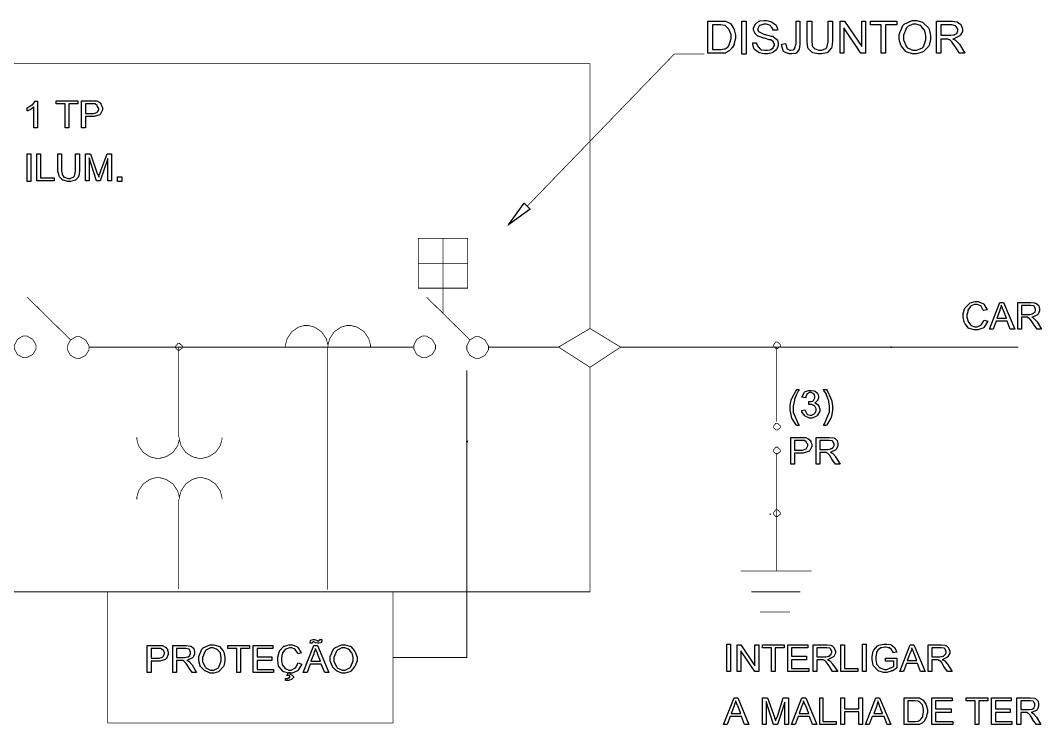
# Model space of a CAD drawing. Header units: metres. Extents: x -593 to 248, y 430 to 1024.
# Drawn here: x 5.9 to 63.9, y 571.3 to 611.3 of the extents above; entities that cross this region are included whole.
import ezdxf

# ---------------------------------------------------------------- set-up
doc = ezdxf.new("R2010")
doc.units = ezdxf.units.M
doc.header["$MEASUREMENT"] = 0
for name, color, linetype in [('C00-7E-FF', 150, 'Continuous'), ('CFF-00-00', 1, 'Continuous'), ('CFF-7E-00', 30, 'Continuous')]:
    doc.layers.add(name, color=color, linetype=linetype)

msp = doc.modelspace()

# ---------------------------------------------------------------- linework, layer by layer
at = {"layer": 'C00-7E-FF', "const_width": 0.0423}
for points in [[(34.663, 600.711), (43.019, 609.358), (44.714, 609.358)], [(-21.829, 593.761), (-21.829, 608.808), (38.228, 608.808), (38.228, 593.761)], [(29.871, 596.049), (29.871, 598.889)], [(28.473, 597.446), (31.271, 597.446)], [(29.871, 596.049), (29.871, 594.607)], [(8.707, 593.123), (6.248, 595.541)], [(31.398, 593.123), (28.937, 595.541)], [(23.34, 592.7), (23.34, 592.82), (23.242, 593.178), (22.978, 593.57), (22.587, 593.833), (22.227, 593.929), (22.109, 593.929), (21.994, 593.929), (21.655, 593.833), (21.278, 593.57), (21.019, 593.178), (20.924, 592.82), (20.924, 592.7)], [(25.758, 592.7), (25.758, 592.82), (25.66, 593.178), (25.397, 593.57), (25.005, 593.833), (24.646, 593.929), (24.527, 593.929), (24.413, 593.929), (24.073, 593.833), (23.695, 593.57), (23.435, 593.178), (23.34, 592.82), (23.34, 592.7)], [(49.041, 592.784), (49.041, 592.838), (48.881, 592.996), (48.829, 592.996), (48.786, 592.996), (48.66, 592.838), (48.66, 592.784)], [(9.769, 592.7), (28.175, 592.7)], [(15.071, 592.7), (15.071, 592.754), (14.91, 592.911), (14.856, 592.911), (14.814, 592.911), (14.687, 592.754), (14.687, 592.7)], [(14.687, 592.7), (14.687, 592.659), (14.814, 592.53), (14.856, 592.53), (14.91, 592.53), (15.071, 592.659), (15.071, 592.7)], [(14.856, 592.7), (14.856, 587.572)], [(23.297, 578.922), (23.297, 592.7)], [(32.459, 592.7), (36.443, 592.7)], [(39.966, 592.7), (62.571, 592.7)], [(48.66, 592.784), (48.66, 592.743), (48.786, 592.615), (48.829, 592.615), (48.881, 592.615), (49.041, 592.743), (49.041, 592.784)], [(48.829, 592.7), (48.829, 588.461)], [(27.03, 578.796), (38.228, 578.796), (38.228, 591.556)], [(27.03, 575.065), (31.229, 575.065), (31.229, 591.384)], [(49.041, 588.165), (49.041, 588.219), (48.881, 588.376), (48.829, 588.376), (48.786, 588.376), (48.66, 588.219), (48.66, 588.165)], [(48.66, 588.165), (48.66, 588.123), (48.786, 587.995), (48.829, 587.995), (48.881, 587.995), (49.041, 588.123), (49.041, 588.165)], [(12.483, 587.572), (12.483, 587.455), (12.578, 587.1), (12.837, 586.723), (13.215, 586.475), (13.557, 586.384), (13.671, 586.384), (13.79, 586.384), (14.148, 586.475), (14.539, 586.723), (14.801, 587.1), (14.899, 587.455), (14.899, 587.572)], [(14.899, 587.572), (14.899, 587.455), (14.994, 587.1), (15.255, 586.723), (15.632, 586.475), (15.973, 586.384), (16.087, 586.384), (16.205, 586.384), (16.565, 586.475), (16.956, 586.723), (17.22, 587.1), (17.317, 587.455), (17.317, 587.572)], [(49.041, 586.808), (49.041, 586.861), (48.881, 587.018), (48.829, 587.018), (48.786, 587.018), (48.66, 586.861), (48.66, 586.808)], [(48.66, 586.808), (48.66, 586.766), (48.786, 586.638), (48.829, 586.638), (48.881, 586.638), (49.041, 586.766), (49.041, 586.808)], [(48.829, 586.681), (48.829, 579.983)], [(14.899, 584.053), (14.899, 584.173), (14.801, 584.531), (14.539, 584.921), (14.148, 585.184), (13.79, 585.281), (13.671, 585.281), (13.557, 585.281), (13.215, 585.184), (12.837, 584.921), (12.578, 584.531), (12.483, 584.173), (12.483, 584.053)], [(17.317, 584.053), (17.317, 584.173), (17.22, 584.531), (16.956, 584.921), (16.565, 585.184), (16.205, 585.281), (16.087, 585.281), (15.973, 585.281), (15.632, 585.184), (15.255, 584.921), (14.994, 584.531), (14.899, 584.173), (14.899, 584.053)], [(14.856, 578.965), (14.856, 584.053)], [(49.041, 583.247), (49.041, 583.3), (48.881, 583.46), (48.829, 583.46), (48.786, 583.46), (48.66, 583.3), (48.66, 583.247)], [(48.66, 583.247), (48.66, 583.205), (48.786, 583.077), (48.829, 583.077), (48.881, 583.077), (49.041, 583.205), (49.041, 583.247)], [(46.795, 579.983), (48.829, 579.983), (50.822, 579.983)], [(3.405, 578.796), (10.83, 578.796)], [(47.388, 578.796), (48.786, 578.796), (50.186, 578.796)], [(47.895, 577.653), (48.745, 577.653), (49.594, 577.653)]]:
    msp.add_lwpolyline(points, dxfattribs=at)
for points in [[(34.832, 600.542), (33.602, 599.652), (34.493, 600.88), (34.832, 600.542)], [(28.473, 598.889), (31.271, 598.889), (31.271, 596.049), (28.473, 596.049), (28.473, 598.889)], [(39.966, 592.7), (38.228, 593.761), (36.443, 592.7), (38.228, 591.556), (39.966, 592.7)], [(6.758, 592.7), (6.758, 592.811), (6.565, 593.144), (6.23, 593.334), (6.119, 593.334), (6.013, 593.334), (5.697, 593.144), (5.527, 592.811), (5.527, 592.7), (5.527, 592.595), (5.697, 592.277), (6.013, 592.107), (6.119, 592.107), (6.23, 592.107), (6.565, 592.277), (6.758, 592.595), (6.758, 592.7)], [(9.769, 592.657), (9.769, 592.769), (9.576, 593.102), (9.241, 593.292), (9.13, 593.292), (9.024, 593.292), (8.707, 593.102), (8.538, 592.769), (8.538, 592.657), (8.538, 592.553), (8.707, 592.234), (9.024, 592.065), (9.13, 592.065), (9.241, 592.065), (9.576, 592.234), (9.769, 592.553), (9.769, 592.657)], [(29.448, 592.7), (29.448, 592.811), (29.255, 593.144), (28.921, 593.334), (28.81, 593.334), (28.704, 593.334), (28.387, 593.144), (28.218, 592.811), (28.218, 592.7), (28.218, 592.595), (28.387, 592.277), (28.704, 592.107), (28.81, 592.107), (28.921, 592.107), (29.255, 592.277), (29.448, 592.595), (29.448, 592.7)], [(32.459, 592.657), (32.459, 592.769), (32.266, 593.102), (31.932, 593.292), (31.821, 593.292), (31.715, 593.292), (31.397, 593.102), (31.229, 592.769), (31.229, 592.657), (31.229, 592.553), (31.397, 592.234), (31.715, 592.065), (31.821, 592.065), (31.932, 592.065), (32.266, 592.234), (32.459, 592.553), (32.459, 592.657)], [(27.03, 571.338), (27.03, 578.796), (10.83, 578.796), (10.83, 571.338), (27.03, 571.338)]]:
    msp.add_lwpolyline(points, close=True, dxfattribs=at)
at = {"layer": 'C00-7E-FF'}
msp.add_lwpolyline([(34.832, 600.542), (33.602, 599.652), (34.493, 600.88), (34.832, 600.542)], close=True, dxfattribs=at)
at = {"layer": 'CFF-00-00', "const_width": 0.0423}
for points in [[(55.32, 592.7), (55.361, 592.7)], [(55.32, 592.7), (55.361, 592.7)], [(55.32, 592.7), (55.361, 592.7)], [(55.32, 592.7), (55.361, 592.7)], [(31.229, 587.36), (31.271, 587.36)], [(31.229, 587.36), (31.271, 587.36)], [(31.229, 587.315), (31.229, 587.36)], [(31.229, 587.315), (31.229, 587.36)], [(48.449, 583.204), (48.49, 583.204)], [(48.449, 583.204), (48.49, 583.204)], [(48.449, 583.204), (48.49, 583.204)], [(48.449, 583.204), (48.49, 583.204)]]:
    msp.add_lwpolyline(points, dxfattribs=at)
for points in [[(55.32, 592.7), (55.361, 592.7), (55.361, 592.7), (55.32, 592.7)], [(55.32, 592.7), (55.361, 592.7), (55.361, 592.7), (55.32, 592.7)], [(31.229, 587.315), (31.271, 587.315), (31.229, 587.36), (31.229, 587.315)], [(31.229, 587.315), (31.229, 587.36), (31.271, 587.36), (31.229, 587.315)], [(48.449, 583.204), (48.49, 583.204), (48.49, 583.204), (48.449, 583.204)], [(48.449, 583.204), (48.49, 583.204), (48.49, 583.204), (48.449, 583.204)]]:
    msp.add_lwpolyline(points, close=True, dxfattribs=at)
at = {"layer": 'CFF-00-00'}
for points in [[(55.32, 592.7), (55.361, 592.7), (55.361, 592.7), (55.32, 592.7)], [(55.32, 592.7), (55.361, 592.7), (55.361, 592.7), (55.32, 592.7)], [(31.229, 587.315), (31.271, 587.315), (31.229, 587.36), (31.229, 587.315)], [(31.229, 587.315), (31.229, 587.36), (31.271, 587.36), (31.229, 587.315)], [(48.449, 583.204), (48.49, 583.204), (48.49, 583.204), (48.449, 583.204)], [(48.449, 583.204), (48.49, 583.204), (48.49, 583.204), (48.449, 583.204)]]:
    msp.add_lwpolyline(points, close=True, dxfattribs=at)
at = {"layer": 'CFF-7E-00'}
for points in [[(44.926, 609.401), (44.926, 611.224), (45.606, 611.224), (45.679, 611.224), (45.845, 611.224), (45.902, 611.224), (45.934, 611.214), (46.178, 611.107), (46.2, 611.095), (46.22, 611.075), (46.4, 610.789), (46.411, 610.758), (46.42, 610.726), (46.496, 610.432), (46.496, 610.333), (46.496, 610.238), (46.42, 609.975), (46.411, 609.953), (46.411, 609.889), (46.304, 609.711), (46.284, 609.699), (46.273, 609.677), (46.135, 609.538), (46.114, 609.527), (46.103, 609.518), (45.923, 609.411), (45.902, 609.401), (45.828, 609.401), (45.661, 609.401), (45.606, 609.401), (44.926, 609.401)], [(45.18, 609.611), (45.606, 609.611), (45.669, 609.611), (45.85, 609.644), (45.861, 609.654), (45.902, 609.654), (46.019, 609.731), (46.03, 609.741), (46.051, 609.752), (46.157, 609.903), (46.157, 609.953), (46.167, 609.985), (46.241, 610.246), (46.241, 610.333), (46.241, 610.439), (46.135, 610.737), (46.114, 610.758), (46.103, 610.789), (45.923, 610.959), (45.902, 610.969), (45.88, 610.98), (45.643, 611.011), (45.565, 611.011), (45.18, 611.011), (45.18, 609.611)], [(46.847, 611.218), (47.101, 611.218), (47.101, 609.355), (46.847, 609.355), (46.847, 611.218)], [(47.472, 609.996), (47.684, 609.996), (47.684, 609.943), (47.757, 609.795), (47.768, 609.784), (47.778, 609.763), (47.916, 609.622), (47.937, 609.611), (47.958, 609.602), (48.166, 609.57), (48.237, 609.57), (48.3, 609.57), (48.468, 609.602), (48.49, 609.611), (48.5, 609.622), (48.649, 609.731), (48.66, 609.741), (48.66, 609.774), (48.702, 609.845), (48.702, 609.869), (48.702, 609.912), (48.66, 610.007), (48.66, 610.037), (48.649, 610.048), (48.5, 610.155), (48.49, 610.165), (48.404, 610.165), (48.192, 610.24), (48.151, 610.249), (48.109, 610.26), (47.789, 610.366), (47.768, 610.376), (47.746, 610.387), (47.608, 610.525), (47.598, 610.546), (47.587, 610.557), (47.514, 610.708), (47.514, 610.758), (47.514, 610.821), (47.587, 610.99), (47.598, 611.011), (47.608, 611.034), (47.82, 611.214), (47.853, 611.224), (47.874, 611.235), (48.114, 611.265), (48.194, 611.265), (48.278, 611.265), (48.511, 611.203), (48.533, 611.181), (48.565, 611.171), (48.775, 611.034), (48.786, 611.011), (48.796, 610.99), (48.872, 610.784), (48.872, 610.715), (48.617, 610.715), (48.617, 610.778), (48.511, 610.948), (48.49, 610.969), (48.479, 610.98), (48.264, 611.054), (48.194, 611.054), (48.109, 611.054), (47.874, 610.98), (47.853, 610.969), (47.843, 610.959), (47.768, 610.809), (47.768, 610.758), (47.768, 610.726), (47.8, 610.642), (47.811, 610.631), (47.831, 610.621), (48.14, 610.473), (48.194, 610.461), (48.246, 610.452), (48.523, 610.376), (48.617, 610.376), (48.638, 610.355), (48.85, 610.187), (48.872, 610.165), (48.881, 610.145), (48.913, 609.97), (48.913, 609.91), (48.913, 609.836), (48.85, 609.633), (48.829, 609.611), (48.818, 609.591), (48.638, 609.453), (48.617, 609.442), (48.585, 609.421), (48.323, 609.358), (48.237, 609.358), (48.129, 609.358), (47.843, 609.421), (47.811, 609.442), (47.789, 609.453), (47.565, 609.622), (47.556, 609.654), (47.534, 609.676), (47.472, 609.916), (47.472, 609.996)], [(49.125, 609.91), (49.338, 609.953), (49.347, 609.912), (49.411, 609.666), (49.422, 609.654), (49.431, 609.644), (49.584, 609.57), (49.637, 609.57), (49.637, 609.57), (49.794, 609.602), (49.805, 609.611), (49.814, 609.622), (49.89, 609.712), (49.89, 609.741), (49.89, 609.795), (49.933, 609.915), (49.933, 609.953), (49.933, 611.224), (50.144, 611.224), (50.144, 609.996), (50.144, 609.901), (50.112, 609.633), (50.102, 609.611), (50.091, 609.591), (49.954, 609.422), (49.933, 609.401), (49.911, 609.391), (49.704, 609.358), (49.637, 609.358), (49.54, 609.358), (49.273, 609.464), (49.252, 609.484), (49.23, 609.506), (49.125, 609.81), (49.125, 609.91)], [(51.756, 611.224), (52.01, 611.224), (52.01, 610.165), (52.01, 610.059), (51.976, 609.763), (51.967, 609.741), (51.956, 609.709), (51.745, 609.464), (51.713, 609.442), (51.691, 609.432), (51.389, 609.358), (51.29, 609.358), (51.183, 609.358), (50.895, 609.432), (50.863, 609.442), (50.831, 609.453), (50.63, 609.668), (50.609, 609.699), (50.598, 609.731), (50.567, 610.058), (50.567, 610.165), (50.567, 611.224), (50.822, 611.224), (50.822, 610.165), (50.822, 610.081), (50.852, 609.848), (50.863, 609.826), (50.863, 609.784), (50.982, 609.666), (50.994, 609.654), (51.015, 609.644), (51.221, 609.57), (51.29, 609.57), (51.385, 609.57), (51.649, 609.677), (51.671, 609.699), (51.691, 609.722), (51.756, 610.055), (51.756, 610.165), (51.756, 611.224)], [(52.435, 609.401), (52.435, 611.224), (52.689, 611.224), (53.663, 609.784), (53.663, 611.224), (53.877, 611.224), (53.877, 609.401), (53.621, 609.401), (52.648, 610.842), (52.648, 609.401), (52.435, 609.401)], [(54.766, 609.401), (54.766, 611.008), (54.17, 611.008), (54.17, 611.221), (55.656, 611.221), (55.656, 611.008), (55.02, 611.008), (55.02, 609.401), (54.766, 609.401)], [(55.785, 610.292), (55.785, 610.473), (55.996, 610.97), (56.039, 611.011), (56.08, 611.054), (56.525, 611.265), (56.674, 611.265), (56.791, 611.265), (57.11, 611.16), (57.143, 611.138), (57.175, 611.117), (57.458, 610.842), (57.48, 610.799), (57.49, 610.768), (57.566, 610.412), (57.566, 610.292), (57.566, 610.176), (57.49, 609.858), (57.48, 609.826), (57.458, 609.784), (57.175, 609.495), (57.143, 609.484), (57.11, 609.464), (56.783, 609.358), (56.674, 609.358), (56.557, 609.358), (56.25, 609.464), (56.208, 609.484), (56.177, 609.506), (55.933, 609.795), (55.912, 609.826), (55.89, 609.858), (55.785, 610.184), (55.785, 610.292)], [(56.039, 610.292), (56.039, 610.154), (56.218, 609.774), (56.251, 609.741), (56.272, 609.709), (56.574, 609.57), (56.674, 609.57), (56.791, 609.57), (57.11, 609.709), (57.143, 609.741), (57.175, 609.774), (57.312, 610.163), (57.312, 610.292), (57.312, 610.398), (57.248, 610.683), (57.227, 610.715), (57.216, 610.737), (57.035, 610.948), (57.015, 610.969), (56.993, 610.98), (56.753, 611.054), (56.674, 611.054), (56.568, 611.054), (56.283, 610.916), (56.251, 610.885), (56.218, 610.853), (56.039, 610.432), (56.039, 610.292)], [(57.905, 609.401), (57.905, 611.224), (58.711, 611.224), (58.806, 611.224), (59.071, 611.192), (59.093, 611.181), (59.113, 611.171), (59.293, 611.034), (59.304, 611.011), (59.313, 610.99), (59.389, 610.784), (59.389, 610.715), (59.389, 610.642), (59.283, 610.441), (59.262, 610.419), (59.24, 610.387), (58.89, 610.218), (58.838, 610.207), (58.879, 610.207), (58.996, 610.134), (59.007, 610.122), (59.028, 610.113), (59.197, 609.932), (59.22, 609.91), (59.516, 609.401), (59.22, 609.401), (58.966, 609.784), (58.955, 609.805), (58.806, 610.016), (58.796, 610.037), (58.785, 610.048), (58.678, 610.155), (58.668, 610.165), (58.636, 610.165), (58.565, 610.207), (58.542, 610.207), (58.542, 610.207), (58.446, 610.207), (58.415, 610.207), (58.161, 610.207), (58.161, 609.401), (57.905, 609.401)], [(58.161, 610.419), (58.668, 610.419), (58.732, 610.419), (58.912, 610.452), (58.923, 610.461), (58.965, 610.461), (59.082, 610.536), (59.093, 610.546), (59.093, 610.588), (59.134, 610.683), (59.134, 610.715), (59.134, 610.769), (59.028, 610.917), (59.007, 610.927), (58.996, 610.949), (58.781, 611.011), (58.711, 611.011), (58.161, 611.011), (58.161, 610.419)], [(6.843, 605.162), (6.628, 605.162), (6.628, 606.347), (6.617, 606.337), (6.479, 606.231), (6.459, 606.22), (6.437, 606.21), (6.294, 606.134), (6.248, 606.134), (6.248, 606.304), (6.279, 606.315), (6.522, 606.464), (6.544, 606.474), (6.565, 606.495), (6.701, 606.676), (6.712, 606.686), (6.843, 606.686), (6.843, 605.162)], [(8.411, 605.162), (8.411, 606.519), (7.901, 606.519), (7.901, 606.688), (9.13, 606.688), (9.13, 606.519), (8.624, 606.519), (8.624, 605.162), (8.411, 605.162)], [(9.346, 605.162), (9.346, 606.688), (9.895, 606.688), (9.959, 606.688), (10.102, 606.688), (10.15, 606.688), (10.203, 606.688), (10.339, 606.614), (10.361, 606.603), (10.371, 606.593), (10.447, 606.506), (10.447, 606.476), (10.456, 606.456), (10.531, 606.314), (10.531, 606.265), (10.531, 606.181), (10.424, 605.948), (10.404, 605.926), (10.382, 605.906), (10.048, 605.8), (9.938, 605.8), (9.556, 605.8), (9.556, 605.162), (9.346, 605.162)], [(9.556, 605.968), (9.938, 605.968), (10.011, 605.968), (10.212, 606.033), (10.234, 606.053), (10.244, 606.064), (10.318, 606.184), (10.318, 606.223), (10.318, 606.265), (10.244, 606.382), (10.234, 606.392), (10.234, 606.424), (10.128, 606.509), (10.108, 606.519), (10.108, 606.519), (9.98, 606.519), (9.938, 606.519), (9.556, 606.519), (9.556, 605.968)], [(6.249, 603.683), (6.461, 603.683), (6.461, 602.116), (6.249, 602.116), (6.249, 603.683)], [(6.8, 602.153), (6.8, 603.68), (7.011, 603.68), (7.011, 602.323), (7.776, 602.323), (7.776, 602.153), (6.8, 602.153)], [(9.004, 603.68), (9.219, 603.68), (9.219, 602.788), (9.219, 602.693), (9.184, 602.429), (9.173, 602.407), (9.162, 602.386), (9.024, 602.207), (9.004, 602.196), (8.972, 602.186), (8.71, 602.111), (8.624, 602.111), (8.538, 602.111), (8.305, 602.186), (8.284, 602.196), (8.253, 602.207), (8.082, 602.386), (8.072, 602.407), (8.061, 602.429), (7.988, 602.699), (7.988, 602.788), (7.988, 603.68), (8.199, 603.68), (8.199, 602.788), (8.199, 602.715), (8.242, 602.549), (8.242, 602.492), (8.251, 602.483), (8.338, 602.364), (8.368, 602.364), (8.389, 602.354), (8.564, 602.28), (8.624, 602.28), (8.697, 602.28), (8.909, 602.386), (8.92, 602.407), (8.94, 602.418), (9.004, 602.696), (9.004, 602.788), (9.004, 603.68)], [(9.556, 602.153), (9.556, 603.68), (9.853, 603.68), (10.234, 602.576), (10.244, 602.556), (10.318, 602.412), (10.318, 602.364), (10.318, 602.429), (10.393, 602.587), (10.404, 602.619), (10.787, 603.68), (11.042, 603.68), (11.042, 602.153), (10.83, 602.153), (10.83, 603.422), (10.404, 602.153), (10.192, 602.153), (9.769, 603.465), (9.769, 602.153), (9.556, 602.153)], [(11.373, 602.37), (11.626, 602.37), (11.626, 602.116), (11.373, 602.116), (11.373, 602.37)], [(60.619, 594.227), (60.83, 594.184), (60.819, 594.143), (60.608, 593.824), (60.577, 593.802), (60.555, 593.782), (60.253, 593.675), (60.154, 593.675), (60.057, 593.675), (59.79, 593.751), (59.769, 593.761), (59.737, 593.783), (59.536, 594.026), (59.516, 594.057), (59.505, 594.089), (59.43, 594.382), (59.43, 594.48), (59.43, 594.586), (59.505, 594.872), (59.516, 594.903), (59.536, 594.935), (59.78, 595.179), (59.812, 595.2), (59.833, 595.211), (60.104, 595.285), (60.195, 595.285), (60.29, 595.285), (60.545, 595.179), (60.577, 595.157), (60.598, 595.136), (60.777, 594.862), (60.788, 594.819), (60.577, 594.776), (60.566, 594.808), (60.46, 595.021), (60.45, 595.03), (60.428, 595.041), (60.221, 595.115), (60.154, 595.115), (60.078, 595.115), (59.875, 595.041), (59.855, 595.03), (59.844, 595.01), (59.695, 594.808), (59.685, 594.776), (59.685, 594.703), (59.643, 594.537), (59.643, 594.48), (59.643, 594.396), (59.716, 594.163), (59.727, 594.141), (59.736, 594.121), (59.874, 593.94), (59.896, 593.929), (59.917, 593.92), (60.094, 593.845), (60.154, 593.845), (60.227, 593.845), (60.428, 593.951), (60.45, 593.972), (60.471, 593.983), (60.608, 594.195), (60.619, 594.227)], [(60.916, 593.718), (61.508, 595.245), (61.719, 595.245), (62.357, 593.718), (62.101, 593.718), (61.931, 594.184), (61.296, 594.184), (61.127, 593.718), (60.916, 593.718)], [(61.339, 594.353), (61.889, 594.353), (61.719, 594.779), (61.708, 594.811), (61.602, 595.055), (61.592, 595.076), (61.592, 595.003), (61.518, 594.811), (61.508, 594.779), (61.339, 594.353)], [(62.529, 593.718), (62.529, 595.242), (63.206, 595.242), (63.279, 595.242), (63.491, 595.211), (63.502, 595.2), (63.555, 595.2), (63.704, 595.084), (63.715, 595.073), (63.724, 595.052), (63.757, 594.879), (63.757, 594.819), (63.757, 594.756), (63.682, 594.575), (63.672, 594.564), (63.65, 594.544), (63.365, 594.406), (63.333, 594.395), (63.365, 594.395), (63.45, 594.322), (63.461, 594.311), (63.471, 594.301), (63.607, 594.163), (63.629, 594.141), (63.884, 593.718), (63.629, 593.718), (63.418, 594.014), (63.407, 594.037), (63.301, 594.217), (63.292, 594.227), (63.28, 594.238), (63.175, 594.344), (63.165, 594.353), (63.143, 594.353), (63.095, 594.395), (63.079, 594.395), (63.048, 594.395), (62.976, 594.395), (62.953, 594.395), (62.74, 594.395), (62.74, 593.718), (62.529, 593.718)], [(62.74, 594.564), (63.165, 594.564), (63.217, 594.564), (63.365, 594.598), (63.376, 594.607), (63.407, 594.607), (63.491, 594.682), (63.502, 594.691), (63.512, 594.702), (63.545, 594.791), (63.545, 594.819), (63.545, 594.873), (63.471, 595.01), (63.461, 595.03), (63.45, 595.041), (63.267, 595.073), (63.206, 595.073), (62.74, 595.073), (62.74, 594.564)], [(49.974, 588.249), (49.943, 588.28), (49.698, 588.673), (49.678, 588.715), (49.667, 588.757), (49.594, 589.139), (49.594, 589.266), (49.594, 589.383), (49.656, 589.701), (49.678, 589.733), (49.688, 589.787), (49.943, 590.243), (49.974, 590.284), (50.102, 590.284), (50.08, 590.243), (49.943, 589.967), (49.933, 589.945), (49.922, 589.925), (49.847, 589.718), (49.847, 589.649), (49.836, 589.617), (49.763, 589.354), (49.763, 589.266), (49.763, 589.012), (50.049, 588.334), (50.102, 588.249), (49.974, 588.249)], [(50.27, 589.096), (50.44, 589.138), (50.45, 589.106), (50.556, 588.906), (50.567, 588.884), (50.577, 588.874), (50.728, 588.841), (50.779, 588.841), (50.833, 588.841), (50.972, 588.906), (50.994, 588.927), (51.004, 588.938), (51.078, 589.088), (51.078, 589.138), (51.078, 589.191), (51.004, 589.34), (50.994, 589.35), (50.982, 589.372), (50.828, 589.437), (50.779, 589.437), (50.747, 589.437), (50.676, 589.437), (50.652, 589.437), (50.652, 589.606), (50.652, 589.606), (50.695, 589.606), (50.695, 589.606), (50.747, 589.606), (50.895, 589.639), (50.906, 589.649), (50.928, 589.66), (50.994, 589.811), (50.994, 589.861), (50.994, 589.904), (50.96, 590.02), (50.948, 590.029), (50.937, 590.04), (50.786, 590.115), (50.736, 590.115), (50.694, 590.115), (50.577, 590.04), (50.567, 590.029), (50.556, 590.02), (50.483, 589.869), (50.483, 589.819), (50.27, 589.861), (50.28, 589.893), (50.418, 590.137), (50.44, 590.158), (50.461, 590.179), (50.667, 590.242), (50.736, 590.242), (50.8, 590.242), (50.972, 590.21), (50.994, 590.199), (51.015, 590.189), (51.151, 590.083), (51.162, 590.072), (51.172, 590.051), (51.205, 589.91), (51.205, 589.861), (51.205, 589.82), (51.172, 589.703), (51.162, 589.692), (51.151, 589.671), (51.015, 589.533), (50.994, 589.522), (51.046, 589.522), (51.194, 589.417), (51.205, 589.396), (51.214, 589.384), (51.29, 589.2), (51.29, 589.138), (51.29, 589.054), (51.152, 588.832), (51.121, 588.8), (51.099, 588.779), (50.859, 588.672), (50.779, 588.672), (50.694, 588.672), (50.461, 588.779), (50.44, 588.8), (50.408, 588.822), (50.27, 589.029), (50.27, 589.096)], [(51.671, 588.249), (51.501, 588.249), (51.553, 588.334), (51.84, 589.033), (51.84, 589.266), (51.84, 589.362), (51.798, 589.577), (51.798, 589.649), (51.786, 589.681), (51.68, 589.925), (51.671, 589.945), (51.671, 590.031), (51.522, 590.243), (51.501, 590.284), (51.671, 590.284), (51.702, 590.243), (51.913, 589.787), (51.924, 589.733), (51.945, 589.701), (52.01, 589.375), (52.01, 589.266), (52.01, 589.128), (51.945, 588.757), (51.924, 588.715), (51.902, 588.673), (51.691, 588.28), (51.671, 588.249)], [(49.637, 586.045), (49.637, 587.57), (50.229, 587.57), (50.282, 587.57), (50.4, 587.57), (50.44, 587.57), (50.492, 587.57), (50.63, 587.495), (50.652, 587.484), (50.662, 587.474), (50.768, 587.368), (50.779, 587.357), (50.779, 587.305), (50.822, 587.186), (50.822, 587.147), (50.822, 587.062), (50.716, 586.829), (50.695, 586.808), (50.673, 586.787), (50.339, 586.681), (50.229, 586.681), (49.847, 586.681), (49.847, 586.045), (49.637, 586.045)], [(49.847, 586.85), (50.229, 586.85), (50.302, 586.85), (50.504, 586.913), (50.525, 586.934), (50.535, 586.945), (50.609, 587.097), (50.609, 587.147), (50.609, 587.178), (50.535, 587.264), (50.525, 587.273), (50.525, 587.305), (50.419, 587.39), (50.399, 587.4), (50.399, 587.4), (50.27, 587.4), (50.229, 587.4), (49.847, 587.4), (49.847, 586.85)], [(51.078, 586.045), (51.078, 587.572), (51.756, 587.572), (51.84, 587.572), (52.072, 587.541), (52.093, 587.53), (52.135, 587.53), (52.252, 587.414), (52.263, 587.403), (52.273, 587.381), (52.306, 587.206), (52.306, 587.147), (52.306, 587.083), (52.23, 586.913), (52.22, 586.892), (52.198, 586.871), (51.915, 586.733), (51.883, 586.722), (51.915, 586.722), (51.985, 586.681), (52.01, 586.681), (52.019, 586.66), (52.168, 586.49), (52.179, 586.469), (52.435, 586.045), (52.179, 586.045), (51.967, 586.342), (51.956, 586.364), (51.85, 586.544), (51.84, 586.554), (51.829, 586.565), (51.723, 586.671), (51.713, 586.681), (51.713, 586.681), (51.649, 586.722), (51.628, 586.722), (51.596, 586.722), (51.524, 586.722), (51.501, 586.722), (51.29, 586.722), (51.29, 586.045), (51.078, 586.045)], [(51.29, 586.892), (51.713, 586.892), (51.766, 586.892), (51.913, 586.925), (51.924, 586.934), (51.956, 586.934), (52.052, 586.998), (52.052, 587.018), (52.062, 587.029), (52.093, 587.118), (52.093, 587.147), (52.093, 587.2), (52.03, 587.339), (52.01, 587.36), (51.999, 587.371), (51.817, 587.403), (51.756, 587.403), (51.29, 587.403), (51.29, 586.892)], [(13.076, 574.218), (13.076, 575.744), (13.671, 575.744), (13.724, 575.744), (13.844, 575.744), (13.883, 575.744), (13.936, 575.744), (14.072, 575.671), (14.094, 575.66), (14.104, 575.651), (14.21, 575.545), (14.221, 575.534), (14.221, 575.481), (14.264, 575.361), (14.264, 575.321), (14.264, 575.236), (14.158, 575.002), (14.137, 574.98), (14.115, 574.959), (13.781, 574.853), (13.671, 574.853), (13.288, 574.853), (13.288, 574.218), (13.076, 574.218)], [(13.288, 575.022), (13.671, 575.022), (13.744, 575.022), (13.946, 575.087), (13.967, 575.108), (13.977, 575.119), (14.053, 575.272), (14.053, 575.321), (14.053, 575.353), (14.01, 575.425), (14.01, 575.448), (13.999, 575.47), (13.861, 575.565), (13.841, 575.575), (13.841, 575.575), (13.713, 575.575), (13.671, 575.575), (13.288, 575.575), (13.288, 575.022)], [(14.517, 574.218), (14.517, 575.744), (15.195, 575.744), (15.279, 575.744), (15.512, 575.714), (15.534, 575.703), (15.577, 575.703), (15.694, 575.597), (15.707, 575.575), (15.716, 575.554), (15.748, 575.381), (15.748, 575.321), (15.748, 575.258), (15.672, 575.087), (15.661, 575.065), (15.639, 575.045), (15.354, 574.907), (15.322, 574.896), (15.354, 574.896), (15.424, 574.853), (15.449, 574.853), (15.459, 574.832), (15.607, 574.664), (15.618, 574.642), (15.875, 574.218), (15.618, 574.218), (15.407, 574.515), (15.396, 574.547), (15.289, 574.716), (15.279, 574.726), (15.268, 574.748), (15.162, 574.843), (15.153, 574.853), (15.153, 574.853), (15.089, 574.896), (15.068, 574.896), (15.068, 574.896), (14.974, 574.896), (14.942, 574.896), (14.729, 574.896), (14.729, 574.218), (14.517, 574.218)], [(14.729, 575.065), (15.153, 575.065), (15.205, 575.065), (15.354, 575.098), (15.365, 575.108), (15.396, 575.108), (15.492, 575.174), (15.492, 575.195), (15.501, 575.206), (15.534, 575.293), (15.534, 575.321), (15.534, 575.375), (15.47, 575.513), (15.449, 575.534), (15.438, 575.545), (15.256, 575.575), (15.195, 575.575), (14.729, 575.575), (14.729, 575.065)], [(16.003, 574.98), (16.003, 575.129), (16.182, 575.534), (16.214, 575.575), (16.245, 575.608), (16.635, 575.787), (16.766, 575.787), (16.861, 575.787), (17.116, 575.714), (17.148, 575.703), (17.18, 575.682), (17.39, 575.439), (17.402, 575.407), (17.422, 575.375), (17.487, 575.079), (17.487, 574.98), (17.487, 574.875), (17.422, 574.588), (17.402, 574.557), (17.39, 574.525), (17.168, 574.283), (17.148, 574.26), (17.116, 574.251), (16.853, 574.176), (16.766, 574.176), (16.67, 574.176), (16.404, 574.283), (16.383, 574.303), (16.351, 574.314), (16.108, 574.536), (16.087, 574.557), (16.076, 574.588), (16.003, 574.882), (16.003, 574.98)], [(16.214, 574.938), (16.214, 574.834), (16.351, 574.547), (16.383, 574.515), (16.404, 574.484), (16.675, 574.346), (16.766, 574.346), (16.861, 574.346), (17.116, 574.484), (17.148, 574.515), (17.168, 574.547), (17.275, 574.872), (17.275, 574.98), (17.275, 575.065), (17.242, 575.301), (17.232, 575.321), (17.221, 575.344), (17.042, 575.524), (17.021, 575.534), (16.999, 575.545), (16.824, 575.618), (16.766, 575.618), (16.67, 575.618), (16.404, 575.48), (16.383, 575.448), (16.361, 575.428), (16.214, 575.061), (16.214, 574.938)], [(18.166, 574.218), (18.166, 575.575), (17.656, 575.575), (17.656, 575.744), (18.886, 575.744), (18.886, 575.575), (18.379, 575.575), (18.379, 574.218), (18.166, 574.218)], [(19.098, 574.218), (19.098, 575.744), (20.202, 575.744), (20.202, 575.575), (19.312, 575.575), (19.312, 575.108), (20.159, 575.108), (20.159, 574.896), (19.312, 574.896), (19.312, 574.387), (20.243, 574.387), (20.243, 574.218), (19.098, 574.218)], [(21.643, 574.769), (21.855, 574.683), (21.844, 574.642), (21.632, 574.325), (21.6, 574.303), (21.578, 574.283), (21.31, 574.176), (21.22, 574.176), (21.114, 574.176), (20.829, 574.251), (20.797, 574.26), (20.775, 574.283), (20.56, 574.525), (20.539, 574.557), (20.528, 574.599), (20.498, 574.885), (20.498, 574.98), (20.498, 575.087), (20.56, 575.375), (20.582, 575.407), (20.592, 575.439), (20.805, 575.682), (20.838, 575.703), (20.87, 575.714), (21.132, 575.787), (21.22, 575.787), (21.315, 575.787), (21.578, 575.682), (21.6, 575.66), (21.632, 575.64), (21.802, 575.364), (21.812, 575.321), (21.643, 575.279), (21.632, 575.312), (21.483, 575.524), (21.474, 575.534), (21.452, 575.545), (21.278, 575.618), (21.22, 575.618), (21.146, 575.618), (20.945, 575.545), (20.924, 575.534), (20.902, 575.513), (20.754, 575.338), (20.754, 575.279), (20.742, 575.258), (20.709, 575.05), (20.709, 574.98), (20.709, 574.896), (20.742, 574.664), (20.754, 574.642), (20.764, 574.622), (20.902, 574.441), (20.924, 574.43), (20.945, 574.42), (21.118, 574.346), (21.177, 574.346), (21.25, 574.346), (21.452, 574.452), (21.474, 574.473), (21.494, 574.484), (21.632, 574.727), (21.643, 574.769)], [(21.939, 574.218), (22.535, 575.744), (22.747, 575.744), (23.381, 574.218), (23.17, 574.218), (22.958, 574.683), (22.323, 574.683), (22.151, 574.218), (21.939, 574.218)], [(22.323, 575.871), (22.323, 575.871), (22.354, 576.031), (22.365, 576.041), (22.375, 576.052), (22.495, 576.083), (22.535, 576.083), (22.576, 576.083), (22.682, 576.052), (22.704, 576.041), (22.714, 576.031), (22.788, 576), (22.788, 576), (22.798, 576), (22.831, 576.031), (22.831, 576.041), (22.841, 576.041), (22.874, 576.074), (22.874, 576.083), (23.001, 576.083), (23.001, 576.042), (22.967, 575.925), (22.958, 575.914), (22.947, 575.904), (22.827, 575.871), (22.788, 575.871), (22.746, 575.871), (22.639, 575.904), (22.619, 575.914), (22.608, 575.925), (22.535, 575.957), (22.535, 575.957), (22.513, 575.957), (22.46, 575.925), (22.451, 575.914), (22.451, 575.914), (22.451, 575.871), (22.451, 575.871), (22.323, 575.871)], [(22.365, 574.853), (22.916, 574.853), (22.747, 575.279), (22.736, 575.312), (22.628, 575.554), (22.619, 575.575), (22.619, 575.502), (22.544, 575.312), (22.535, 575.279), (22.365, 574.853)], [(23.466, 574.98), (23.466, 575.129), (23.647, 575.534), (23.68, 575.575), (23.721, 575.608), (24.103, 575.787), (24.231, 575.787), (24.326, 575.787), (24.58, 575.714), (24.611, 575.703), (24.643, 575.682), (24.855, 575.439), (24.866, 575.407), (24.887, 575.375), (24.993, 575.079), (24.993, 574.98), (24.993, 574.875), (24.887, 574.588), (24.866, 574.557), (24.855, 574.525), (24.643, 574.283), (24.611, 574.26), (24.58, 574.251), (24.318, 574.176), (24.231, 574.176), (24.135, 574.176), (23.87, 574.283), (23.849, 574.303), (23.818, 574.314), (23.604, 574.536), (23.593, 574.557), (23.571, 574.588), (23.466, 574.882), (23.466, 574.98)], [(23.68, 574.938), (23.68, 574.834), (23.827, 574.547), (23.849, 574.515), (23.87, 574.484), (24.14, 574.346), (24.231, 574.346), (24.326, 574.346), (24.59, 574.484), (24.611, 574.515), (24.632, 574.547), (24.781, 574.872), (24.781, 574.98), (24.781, 575.065), (24.707, 575.301), (24.697, 575.321), (24.686, 575.344), (24.548, 575.524), (24.527, 575.534), (24.505, 575.545), (24.298, 575.618), (24.231, 575.618), (24.135, 575.618), (23.881, 575.48), (23.849, 575.448), (23.827, 575.428), (23.68, 575.061), (23.68, 574.938)], [(46.001, 575.827), (46.212, 575.827), (46.212, 574.26), (46.001, 574.26), (46.001, 575.827)], [(46.58, 574.26), (46.58, 575.787), (46.792, 575.787), (47.598, 574.599), (47.598, 575.787), (47.811, 575.787), (47.811, 574.26), (47.598, 574.26), (46.792, 575.448), (46.792, 574.26), (46.58, 574.26)], [(48.533, 574.26), (48.533, 575.618), (48.021, 575.618), (48.021, 575.787), (49.252, 575.787), (49.252, 575.618), (48.745, 575.618), (48.745, 574.26), (48.533, 574.26)], [(49.464, 574.26), (49.464, 575.787), (50.609, 575.787), (50.609, 575.618), (49.675, 575.618), (49.675, 575.149), (50.525, 575.149), (50.525, 574.938), (49.675, 574.938), (49.675, 574.43), (50.652, 574.43), (50.652, 574.26), (49.464, 574.26)], [(50.906, 574.26), (50.906, 575.787), (51.628, 575.787), (51.701, 575.787), (51.902, 575.756), (51.924, 575.744), (51.965, 575.744), (52.083, 575.64), (52.093, 575.618), (52.103, 575.597), (52.179, 575.423), (52.179, 575.364), (52.179, 575.301), (52.073, 575.13), (52.052, 575.108), (52.03, 575.087), (51.754, 574.949), (51.713, 574.938), (51.745, 574.938), (51.815, 574.896), (51.84, 574.896), (51.861, 574.875), (51.999, 574.706), (52.01, 574.683), (52.306, 574.26), (52.01, 574.26), (51.84, 574.557), (51.818, 574.588), (51.68, 574.759), (51.671, 574.769), (51.66, 574.791), (51.587, 574.87), (51.587, 574.896), (51.553, 574.896), (51.482, 574.938), (51.458, 574.938), (51.458, 574.938), (51.395, 574.938), (51.374, 574.938), (51.121, 574.938), (51.121, 574.26), (50.906, 574.26)], [(51.121, 575.108), (51.587, 575.108), (51.639, 575.108), (51.775, 575.139), (51.798, 575.149), (51.829, 575.149), (51.913, 575.228), (51.924, 575.238), (51.924, 575.269), (51.967, 575.341), (51.967, 575.364), (51.967, 575.418), (51.892, 575.554), (51.883, 575.575), (51.861, 575.586), (51.686, 575.618), (51.628, 575.618), (51.121, 575.618), (51.121, 575.108)], [(52.478, 574.26), (52.478, 575.787), (52.689, 575.787), (52.689, 574.43), (53.451, 574.43), (53.451, 574.26), (52.478, 574.26)], [(53.706, 575.827), (53.917, 575.827), (53.917, 574.26), (53.706, 574.26), (53.706, 575.827)], [(55.02, 574.853), (55.02, 575.022), (55.659, 575.022), (55.659, 574.473), (55.636, 574.452), (55.43, 574.303), (55.361, 574.303), (55.339, 574.293), (55.099, 574.218), (55.02, 574.218), (54.915, 574.218), (54.629, 574.293), (54.598, 574.303), (54.576, 574.325), (54.352, 574.568), (54.342, 574.599), (54.321, 574.631), (54.258, 574.925), (54.258, 575.022), (54.258, 575.13), (54.321, 575.417), (54.342, 575.448), (54.352, 575.48), (54.564, 575.724), (54.598, 575.744), (54.629, 575.756), (54.923, 575.83), (55.02, 575.83), (55.095, 575.83), (55.297, 575.798), (55.32, 575.787), (55.34, 575.778), (55.519, 575.64), (55.531, 575.618), (55.54, 575.608), (55.648, 575.396), (55.659, 575.364), (55.446, 575.321), (55.446, 575.364), (55.37, 575.481), (55.361, 575.491), (55.361, 575.523), (55.242, 575.608), (55.231, 575.618), (55.178, 575.618), (55.059, 575.66), (55.02, 575.66), (54.956, 575.66), (54.812, 575.618), (54.766, 575.618), (54.754, 575.608), (54.607, 575.502), (54.598, 575.491), (54.587, 575.481), (54.512, 575.361), (54.512, 575.321), (54.501, 575.301), (54.469, 575.093), (54.469, 575.022), (54.469, 574.938), (54.501, 574.706), (54.512, 574.683), (54.522, 574.663), (54.702, 574.484), (54.724, 574.473), (54.745, 574.463), (54.952, 574.387), (55.02, 574.387), (55.084, 574.387), (55.255, 574.463), (55.277, 574.473), (55.329, 574.473), (55.478, 574.547), (55.489, 574.557), (55.489, 574.853), (55.02, 574.853)], [(55.827, 574.26), (56.419, 575.787), (56.632, 575.787), (57.269, 574.26), (57.013, 574.26), (56.844, 574.726), (56.208, 574.726), (56.039, 574.26), (55.827, 574.26)], [(56.251, 574.896), (56.801, 574.896), (56.632, 575.321), (56.62, 575.353), (56.515, 575.597), (56.505, 575.618), (56.505, 575.545), (56.429, 575.353), (56.419, 575.321), (56.251, 574.896)], [(57.439, 574.26), (57.439, 575.787), (58.116, 575.787), (58.19, 575.787), (58.404, 575.756), (58.415, 575.744), (58.456, 575.744), (58.573, 575.64), (58.584, 575.618), (58.605, 575.597), (58.668, 575.423), (58.668, 575.364), (58.668, 575.301), (58.562, 575.13), (58.542, 575.108), (58.531, 575.087), (58.277, 574.949), (58.245, 574.938), (58.277, 574.938), (58.347, 574.896), (58.372, 574.896), (58.382, 574.875), (58.519, 574.706), (58.542, 574.683), (58.796, 574.26), (58.542, 574.26), (58.331, 574.557), (58.32, 574.588), (58.213, 574.759), (58.204, 574.769), (58.193, 574.791), (58.083, 574.886), (58.073, 574.896), (58.051, 574.896), (58.004, 574.938), (57.989, 574.938), (57.957, 574.938), (57.885, 574.938), (57.862, 574.938), (57.65, 574.938), (57.65, 574.26), (57.439, 574.26)], [(57.65, 575.108), (58.073, 575.108), (58.127, 575.108), (58.277, 575.139), (58.288, 575.149), (58.32, 575.149), (58.404, 575.228), (58.415, 575.238), (58.424, 575.248), (58.457, 575.335), (58.457, 575.364), (58.457, 575.418), (58.382, 575.554), (58.372, 575.575), (58.361, 575.586), (58.176, 575.618), (58.116, 575.618), (57.65, 575.618), (57.65, 575.108)], [(21.008, 574.05), (21.093, 574.218), (21.22, 574.218), (21.177, 574.134), (21.198, 574.124), (21.304, 574.069), (21.304, 574.05), (21.325, 574.05), (21.389, 573.986), (21.389, 573.964), (21.389, 573.933), (21.314, 573.848), (21.304, 573.837), (21.293, 573.828), (21.111, 573.753), (21.05, 573.753), (21.019, 573.753), (20.947, 573.753), (20.924, 573.753), (20.924, 573.88), (20.945, 573.88), (21.008, 573.88), (21.008, 573.88), (21.049, 573.88), (21.144, 573.921), (21.177, 573.921), (21.177, 573.921), (21.177, 573.964), (21.177, 573.964), (21.177, 573.964), (21.177, 574.007), (21.177, 574.007), (21.177, 574.007), (21.144, 574.04), (21.135, 574.05), (21.135, 574.05), (21.04, 574.05), (21.008, 574.05)], [(45.818, 571.252), (46.411, 572.779), (46.623, 572.779), (47.259, 571.252), (47.003, 571.252), (46.834, 571.718), (46.2, 571.718), (46.03, 571.252), (45.818, 571.252)], [(48.021, 571.252), (48.021, 572.776), (48.318, 572.776), (48.702, 571.675), (48.712, 571.655), (48.775, 571.475), (48.786, 571.464), (48.786, 571.528), (48.861, 571.686), (48.872, 571.718), (49.21, 572.776), (49.507, 572.776), (49.507, 571.252), (49.295, 571.252), (49.295, 572.523), (48.872, 571.252), (48.66, 571.252), (48.234, 572.564), (48.234, 571.252), (48.021, 571.252)], [(49.678, 571.252), (50.27, 572.779), (50.483, 572.779), (51.121, 571.252), (50.863, 571.252), (50.695, 571.718), (50.06, 571.718), (49.89, 571.252), (49.678, 571.252)], [(51.29, 571.252), (51.29, 572.776), (51.458, 572.776), (51.458, 571.422), (52.22, 571.422), (52.22, 571.252), (51.29, 571.252)], [(52.478, 571.252), (52.478, 572.776), (52.689, 572.776), (52.689, 572.141), (53.496, 572.141), (53.496, 572.776), (53.707, 572.776), (53.707, 571.252), (53.496, 571.252), (53.496, 571.971), (52.689, 571.971), (52.689, 571.252), (52.478, 571.252)], [(53.877, 571.252), (54.472, 572.776), (54.684, 572.776), (55.32, 571.252), (55.107, 571.252), (54.938, 571.718), (54.258, 571.718), (54.089, 571.252), (53.877, 571.252)], [(56.082, 571.252), (56.082, 572.776), (56.632, 572.776), (56.706, 572.776), (56.874, 572.776), (56.93, 572.776), (56.951, 572.767), (57.121, 572.66), (57.143, 572.65), (57.164, 572.64), (57.301, 572.418), (57.312, 572.396), (57.322, 572.364), (57.396, 572.102), (57.396, 572.014), (57.396, 571.941), (57.354, 571.774), (57.354, 571.718), (57.342, 571.697), (57.237, 571.486), (57.227, 571.464), (57.216, 571.455), (57.11, 571.348), (57.1, 571.338), (57.089, 571.328), (56.94, 571.263), (56.93, 571.252), (56.866, 571.252), (56.721, 571.252), (56.674, 571.252), (56.082, 571.252)], [(57.65, 571.252), (57.65, 572.779), (58.796, 572.779), (58.796, 572.61), (57.862, 572.61), (57.862, 572.141), (58.754, 572.141), (58.754, 571.93), (57.862, 571.93), (57.862, 571.422), (58.838, 571.422), (58.838, 571.252), (57.65, 571.252)], [(60.111, 571.252), (60.111, 572.61), (59.6, 572.61), (59.6, 572.779), (60.83, 572.779), (60.83, 572.61), (60.322, 572.61), (60.322, 571.252), (60.111, 571.252)], [(61.045, 571.252), (61.045, 572.779), (62.148, 572.779), (62.148, 572.61), (61.259, 572.61), (61.259, 572.141), (62.106, 572.141), (62.106, 571.93), (61.259, 571.93), (61.259, 571.422), (62.191, 571.422), (62.191, 571.252), (61.045, 571.252)], [(62.487, 571.252), (62.487, 572.776), (63.165, 572.776), (63.249, 572.776), (63.48, 572.744), (63.502, 572.733), (63.544, 572.733), (63.661, 572.629), (63.672, 572.607), (63.682, 572.586), (63.715, 572.412), (63.715, 572.353), (63.715, 572.29), (63.65, 572.122), (63.629, 572.1), (63.607, 572.079), (63.333, 571.941), (63.292, 571.93), (63.323, 571.93), (63.394, 571.888), (63.418, 571.888), (63.428, 571.867), (63.577, 571.697), (63.588, 571.675), (63.841, 571.252), (63.588, 571.252), (63.376, 571.549), (63.365, 571.58), (63.259, 571.751), (63.249, 571.761), (63.238, 571.783), (63.132, 571.878), (63.122, 571.888), (63.122, 571.888), (63.057, 571.93), (63.037, 571.93), (63.037, 571.93), (62.973, 571.93), (62.953, 571.93), (62.699, 571.93), (62.699, 571.252), (62.487, 571.252)], [(46.241, 571.888), (46.792, 571.888), (46.623, 572.313), (46.612, 572.345), (46.506, 572.589), (46.496, 572.61), (46.496, 572.537), (46.42, 572.345), (46.411, 572.313), (46.241, 571.888)], [(50.102, 571.888), (50.652, 571.888), (50.483, 572.313), (50.472, 572.345), (50.366, 572.589), (50.356, 572.61), (50.356, 572.537), (50.28, 572.345), (50.27, 572.313), (50.102, 571.888)], [(54.345, 571.888), (54.854, 571.888), (54.684, 572.311), (54.673, 572.342), (54.6, 572.541), (54.6, 572.607), (54.589, 572.586), (54.524, 572.342), (54.515, 572.311), (54.345, 571.888)], [(56.293, 571.422), (56.632, 571.422), (56.695, 571.422), (56.866, 571.455), (56.888, 571.464), (56.919, 571.464), (57.003, 571.539), (57.015, 571.549), (57.024, 571.559), (57.132, 571.697), (57.143, 571.718), (57.143, 571.792), (57.184, 571.959), (57.184, 572.014), (57.184, 572.11), (57.11, 572.375), (57.1, 572.396), (57.089, 572.418), (56.937, 572.564), (56.888, 572.564), (56.877, 572.575), (56.692, 572.607), (56.632, 572.607), (56.293, 572.607), (56.293, 571.422)], [(62.699, 572.1), (63.122, 572.1), (63.186, 572.1), (63.353, 572.131), (63.376, 572.141), (63.396, 572.141), (63.461, 572.206), (63.461, 572.227), (63.471, 572.237), (63.502, 572.324), (63.502, 572.353), (63.502, 572.407), (63.439, 572.543), (63.418, 572.564), (63.407, 572.575), (63.256, 572.607), (63.206, 572.607), (62.699, 572.607), (62.699, 572.1)]]:
    msp.add_lwpolyline(points, close=True, dxfattribs=at)

doc.saveas('drawing.dxf')
